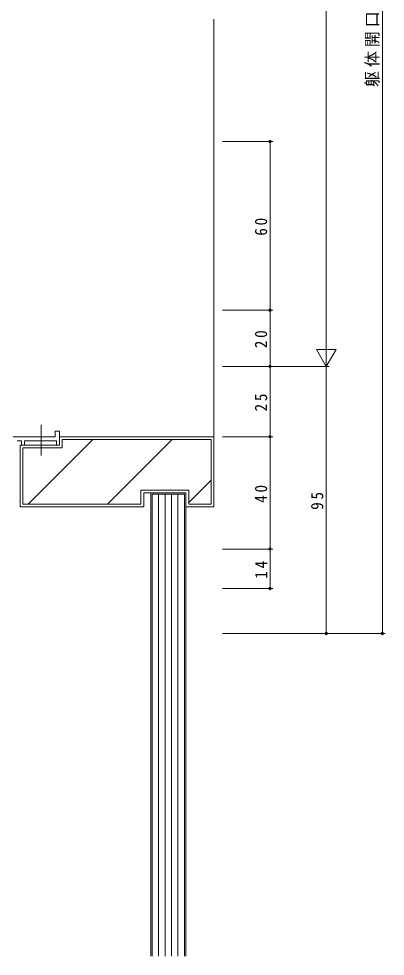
# Model space of a CAD drawing. Units: millimetres, scale not verified. Extents: x -841 to 746, y -594 to 534.
# Drawn here: x -377.3 to -246.9, y -316.8 to 16.6 of the extents above; entities that cross this region are included whole.
import ezdxf

# ---------------------------------------------------------------- set-up
doc = ezdxf.new("R2010")
doc.units = ezdxf.units.MM
doc.header["$LTSCALE"] = 2
doc.linetypes.add('CHAIN2', pattern=[12, 9, -1, 1, -1])
for name, color, linetype, lineweight in [('0-3_YKK_11', 7, 'Continuous', 9), ('0-6_YKK_13', 4, 'Continuous', 9), ('0-7_YKK_D', 6, 'Continuous', 9), ('0-8_YSS_K', 3, 'Continuous', 9), ('0-9_YSS_KE', 3, 'Continuous', 9)]:
    doc.layers.add(name, color=color, linetype=linetype, lineweight=lineweight)
doc.styles.add('ＭＳ ゴシック', font='')
doc.styles.get('ＭＳ ゴシック').set_extended_font_data('MS Gothic')

msp = doc.modelspace()

# ---------------------------------------------------------------- linework, layer by layer
at = {"layer": '0-3_YKK_11'}
for p, q in [((-364.348, -130.015), (-364.348, -132.015)), ((-362.848, -130.015), (-364.348, -130.015)), ((-362.848, -135.015), (-362.848, -130.015)), ((-364.348, -132.015), (-379.348, -132.015)), ((-377.848, -133.515), (-376.348, -133.515)), ((-376.348, -133.515), (-376.348, -135.015)), ((-376.348, -135.015), (-375.348, -135.015)), ((-375.348, -133.515), (-363.848, -133.515)), ((-375.348, -135.015), (-375.348, -133.515)), ((-363.848, -133.515), (-363.848, -135.015)), ((-363.848, -135.015), (-362.848, -135.015))]:
    msp.add_line(p, q, dxfattribs=at)
at = {"layer": '0-6_YKK_13', "linetype": 'CHAIN2'}
msp.add_line((-369.348, -138.731), (-369.348, -127.858), dxfattribs=at)
at = {"layer": '0-7_YKK_D'}
for p, q in [((-247.855, 237.98), (-247.855, -202.019)), ((-267.855, -100.02), (-267.855, 135.98)), ((-304.854, -27.015), (-286.855, -27.015)), ((-287.855, -87.016), (-287.855, -27.015)), ((-304.856, -87.016), (-286.855, -87.016)), ((-304.856, -87.016), (-286.855, -87.016)), ((-287.855, -107.016), (-287.855, -87.016)), ((-267.855, -107.02), (-267.855, -94.895)), ((-264.355, -100.958), (-271.355, -100.958)), ((-267.855, -107.02), (-271.355, -100.958)), ((-267.855, -107.02), (-264.355, -100.958)), ((-304.857, -107.016), (-286.855, -107.016)), ((-304.856, -107.015), (-266.855, -107.015)), ((-304.856, -107.016), (-286.855, -107.016)), ((-304.856, -107.02), (-266.855, -107.02)), ((-287.855, -107.016), (-287.855, -132.015)), ((-267.855, -107.015), (-267.855, -202.019)), ((-304.857, -132.015), (-286.855, -132.015)), ((-304.857, -132.015), (-286.855, -132.015)), ((-287.855, -132.015), (-287.855, -172.016)), ((-304.859, -172.016), (-286.855, -172.016)), ((-304.858, -172.016), (-286.855, -172.016)), ((-287.855, -172.016), (-287.855, -186.016)), ((-304.859, -186.016), (-286.855, -186.016)), ((-304.859, -202.019), (-246.855, -202.019)), ((-304.859, -202.019), (-266.855, -202.019))]:
    msp.add_line(p, q, dxfattribs=at)
for centre in [(-287.855, -27.015), (-287.855, -87.016), (-287.855, -87.016), (-287.855, -107.016), (-287.855, -132.015), (-287.855, -172.016), (-287.855, -172.016), (-287.855, -186.016), (-267.855, -202.019), (-247.855, -202.019)]:
    msp.add_circle(centre, 0.425, dxfattribs=at)
at = {"layer": '0-8_YSS_K'}
for p, q in [((-307.857, -132.015), (-307.853, 16.48)), ((-373.985, -156.015), (-350.985, -133.015)), ((-308.848, -133.015), (-361.848, -133.015)), ((-361.848, -136.015), (-361.848, -133.015)), ((-345.701, -156.015), (-322.701, -133.015)), ((-308.848, -156.015), (-308.848, -133.015)), ((-361.848, -136.015), (-375.848, -136.015)), ((-375.848, -156.015), (-375.848, -136.015)), ((-316.848, -155.447), (-308.848, -147.447)), ((-330.348, -152.015), (-330.348, -316.831)), ((-317.848, -152.015), (-330.348, -152.015)), ((-329.848, -152.515), (-329.848, -316.831)), ((-318.348, -152.515), (-329.848, -152.515)), ((-327.548, -152.515), (-327.548, -316.831)), ((-325.248, -152.515), (-325.248, -316.831)), ((-322.948, -152.515), (-322.948, -316.831)), ((-320.648, -152.515), (-320.648, -316.831)), ((-318.348, -316.831), (-318.348, -152.515)), ((-317.848, -316.831), (-317.848, -152.015)), ((-316.848, -151.015), (-316.848, -156.015)), ((-375.848, -156.015), (-333.848, -156.015)), ((-316.848, -156.015), (-308.848, -156.015))]:
    msp.add_line(p, q, dxfattribs=at)
msp.add_lwpolyline([(-316.848, -151.015), (-333.848, -151.015), (-333.848, -156.015)], dxfattribs=at)
at = {"layer": '0-9_YSS_KE'}
for p, q in [((-362.848, -132.015), (-307.848, -132.015)), ((-362.848, -132.015), (-362.848, -135.015)), ((-307.848, -132.015), (-307.848, -157.015)), ((-376.848, -135.015), (-362.848, -135.015)), ((-376.848, -135.015), (-376.848, -157.015)), ((-332.848, -152.015), (-332.848, -157.015)), ((-317.848, -152.015), (-332.848, -152.015)), ((-317.848, -152.015), (-317.848, -157.015)), ((-376.848, -157.015), (-332.848, -157.015)), ((-317.848, -157.015), (-307.848, -157.015))]:
    msp.add_line(p, q, dxfattribs=at)

# ---------------------------------------------------------------- texts
at = {"layer": '0-7_YKK_D', "color": 7, "char_height": 4.399, "attachment_point": 7, "rotation": 90, "style": 'ＭＳ ゴシック'}
for s, insert in [('\\T1.24;\\W0.95;躯体開口高=H+190', (-248.855, -7.619)), ('\\T1.36;\\W0.9;60', (-288.855, -60.536)), ('\\T1.36;\\W0.9;20', (-288.855, -100.536)), ('\\T1.36;\\W0.9;25', (-288.855, -123.036)), ('\\T1.36;\\W0.9;40', (-288.855, -155.536)), ('\\T1.36;\\W0.9;95', (-268.855, -158.037)), ('\\T1.36;\\W0.9;14', (-288.855, -182.536))]:
    msp.add_mtext(s, dxfattribs=dict(at, insert=insert))

doc.saveas('drawing.dxf')
